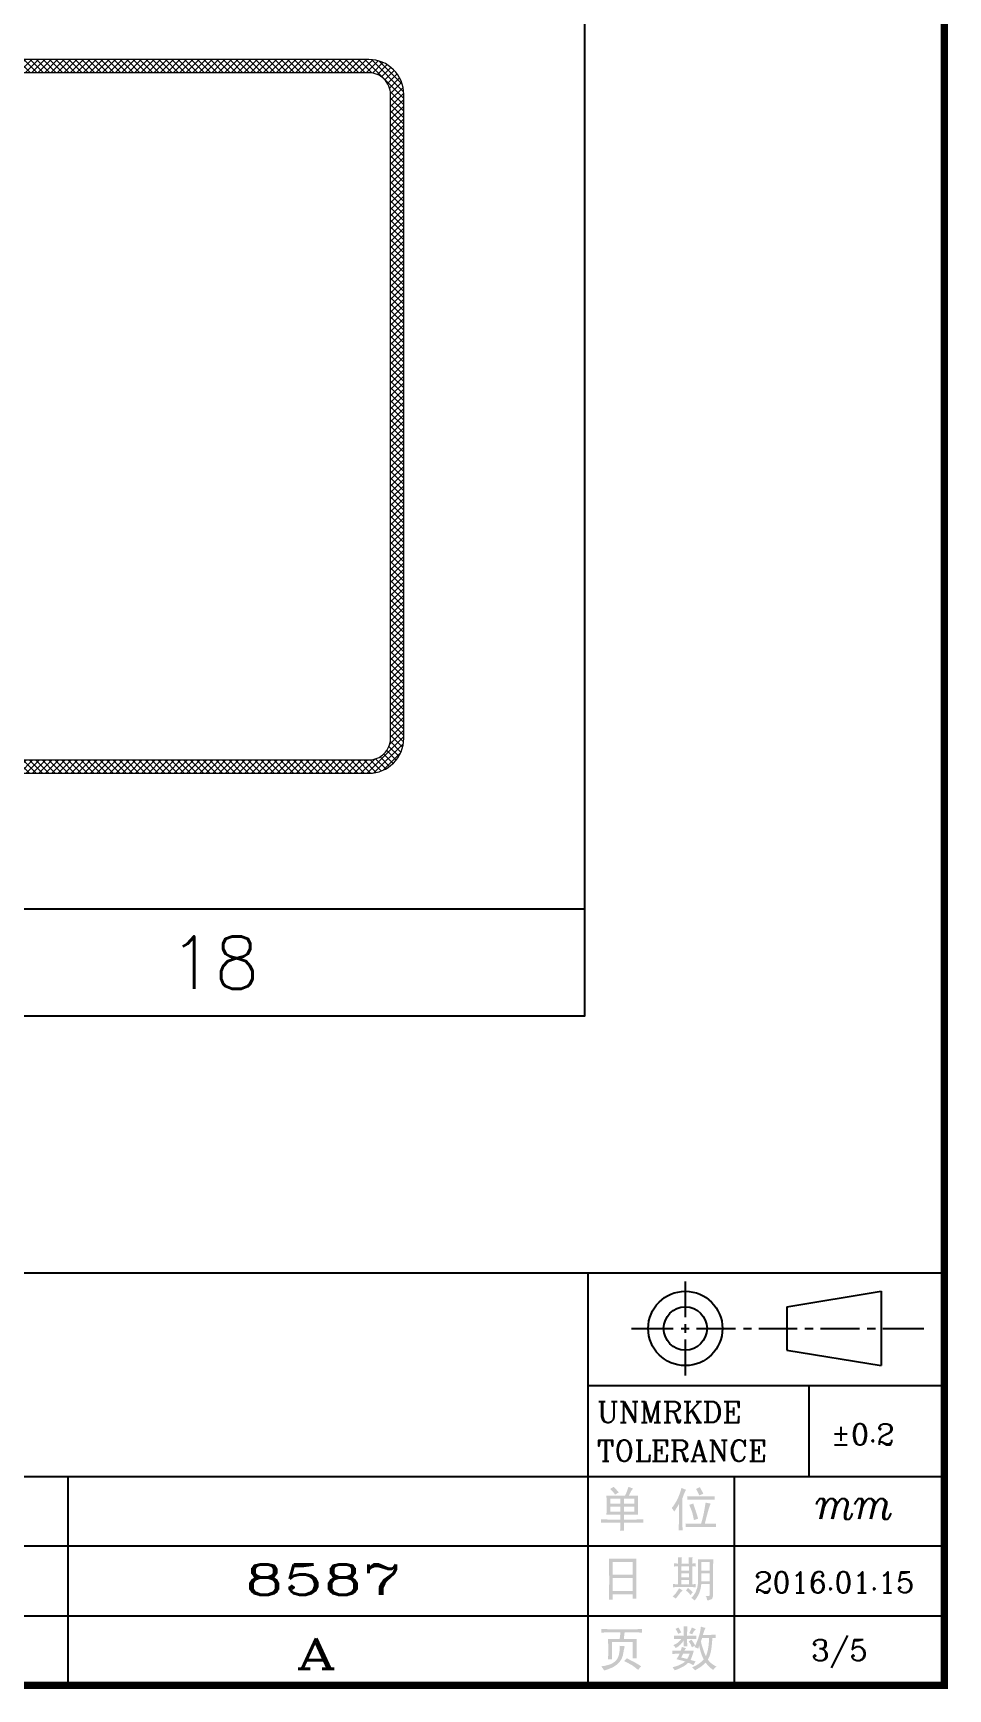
# Model space of a CAD drawing. Extents: x -1388 to 1427, y 183 to 486.
# Drawn here: x 1009.71 to 1035.24, y 219.37 to 265.59 of the extents above; entities that cross this region are included whole.
import ezdxf
from ezdxf.enums import TextEntityAlignment as Align

# ---------------------------------------------------------------- set-up
doc = ezdxf.new("R2010")
doc.units = 0
doc.header["$LTSCALE"] = 3
doc.layers.get('0').update_dxf_attribs({"linetype": 'CONTINUOUS'})
doc.layers.add('SCREEN', color=6, linetype='CONTINUOUS')
doc.styles.add('ROMANC', font='romanc')
doc.styles.add('ROMANS', font='romans.shx')

msp = doc.modelspace()

# ---------------------------------------------------------------- hatches: boundary and pattern name
h = msp.add_hatch(color=3)
h.paths.add_polyline_path([(1026.095, 224.317), (1025.815, 224.317), (1025.815, 224.459), (1026.095, 224.459)], flags=16)
h.paths.add_polyline_path([(1026.195, 224.459), (1026.489, 224.459), (1026.489, 224.317), (1026.195, 224.317)], flags=16)
h.paths.add_polyline_path([(1026.095, 224.545), (1025.815, 224.545), (1025.815, 224.68), (1026.095, 224.68)], flags=16)
h.paths.add_polyline_path([(1026.195, 224.68), (1026.489, 224.68), (1026.489, 224.545), (1026.195, 224.545)], flags=16)
h.paths.add_polyline_path([(1025.715, 224.491), (1025.715, 224.399), (1025.712, 224.306), (1025.705, 224.233), (1026.095, 224.233), (1026.095, 224.102), (1025.743, 224.102), (1025.739, 224.102), (1025.634, 224.104), (1025.559, 224.107), (1025.559, 224.012), (1025.567, 224.013), (1025.644, 224.017), (1025.752, 224.018), (1026.095, 224.018), (1026.095, 223.952), (1026.093, 223.855), (1026.09, 223.786), (1026.2, 223.786), (1026.198, 223.82), (1026.195, 223.904), (1026.195, 224.018), (1026.547, 224.018), (1026.555, 224.018), (1026.653, 224.017), (1026.736, 224.012), (1026.736, 224.107), (1026.729, 224.107), (1026.648, 224.104), (1026.547, 224.102), (1026.195, 224.102), (1026.195, 224.233), (1026.594, 224.233), (1026.59, 224.289), (1026.589, 224.38), (1026.589, 224.496), (1026.589, 224.608), (1026.59, 224.698), (1026.594, 224.764), (1026.33, 224.764), (1026.351, 224.806), (1026.393, 224.885), (1026.4, 224.9), (1026.451, 224.969), (1026.403, 224.984), (1026.321, 225.013), (1026.295, 224.929), (1026.263, 224.843), (1026.225, 224.764), (1025.705, 224.764), (1025.712, 224.687), (1025.715, 224.596)])
h.paths.add_polyline_path([(1025.894, 225.005), (1025.815, 224.955), (1025.835, 224.935), (1025.896, 224.871), (1025.952, 224.796), (1025.97, 224.811), (1026.053, 224.859), (1026.033, 224.88), (1025.975, 224.947), (1025.911, 225.018)])
h.paths.add_polyline_path([(1028.105, 224.538), (1028.019, 224.512), (1028.045, 224.448), (1028.079, 224.364), (1028.108, 224.281), (1028.113, 224.26), (1028.135, 224.165), (1028.15, 224.086), (1028.176, 224.094), (1028.266, 224.123), (1028.249, 224.189), (1028.224, 224.268), (1028.197, 224.354), (1028.165, 224.448), (1028.129, 224.549)], flags=17)
h.paths.add_polyline_path([(1028.412, 224.218), (1028.392, 224.134), (1028.371, 224.057), (1028.35, 223.986), (1028.087, 223.986), (1027.992, 223.988), (1027.919, 223.991), (1027.919, 223.891), (1027.985, 223.895), (1028.097, 223.897), (1028.634, 223.897), (1028.689, 223.895), (1028.77, 223.891), (1028.77, 223.991), (1028.738, 223.989), (1028.634, 223.986), (1028.455, 223.986), (1028.471, 224.049), (1028.497, 224.155), (1028.521, 224.246), (1028.542, 224.323), (1028.56, 224.386), (1028.591, 224.482), (1028.618, 224.545), (1028.571, 224.553), (1028.476, 224.575), (1028.465, 224.507), (1028.449, 224.404), (1028.431, 224.309)])
h.paths.add_polyline_path([(1028.118, 224.659), (1028.586, 224.659), (1028.655, 224.659), (1028.733, 224.654), (1028.733, 224.754), (1028.693, 224.751), (1028.592, 224.75), (1028.118, 224.75), (1028.061, 224.75), (1027.966, 224.754), (1027.966, 224.654), (1028.029, 224.658)])
h.paths.add_polyline_path([(1027.753, 224.824), (1027.721, 224.738), (1027.682, 224.654), (1027.679, 224.646), (1027.625, 224.553), (1027.575, 224.477), (1027.53, 224.423), (1027.549, 224.402), (1027.603, 224.323), (1027.628, 224.361), (1027.674, 224.435), (1027.729, 224.528), (1027.729, 224.039), (1027.729, 223.967), (1027.725, 223.873), (1027.719, 223.797), (1027.835, 223.797), (1027.832, 223.847), (1027.83, 223.934), (1027.829, 224.044), (1027.829, 224.692), (1027.869, 224.805), (1027.906, 224.888), (1027.934, 224.934), (1027.888, 224.947), (1027.803, 224.985), (1027.782, 224.909)])
h.paths.add_polyline_path([(1028.29, 224.993), (1028.208, 224.955), (1028.224, 224.927), (1028.271, 224.838), (1028.302, 224.771), (1028.332, 224.79), (1028.413, 224.822), (1028.404, 224.843), (1028.363, 224.918), (1028.313, 225.006)])
h = msp.add_hatch(color=3)
h.paths.add_polyline_path([(1025.885, 222.468), (1026.442, 222.468), (1026.442, 222.105), (1025.885, 222.105)], flags=16)
h.paths.add_polyline_path([(1026.442, 222.559), (1025.885, 222.559), (1025.885, 222.915), (1026.442, 222.915)], flags=16)
h.paths.add_polyline_path([(1025.781, 222.885), (1025.781, 222.796), (1025.783, 222.705), (1025.783, 222.613), (1025.785, 222.518), (1025.785, 222.421), (1025.785, 222.407), (1025.785, 222.305), (1025.783, 222.208), (1025.783, 222.115), (1025.781, 222.027), (1025.78, 221.943), (1025.778, 221.863), (1025.885, 221.863), (1025.885, 222.016), (1026.442, 222.016), (1026.442, 221.89), (1026.547, 221.89), (1026.547, 221.9), (1026.545, 221.984), (1026.543, 222.071), (1026.542, 222.161), (1026.542, 222.253), (1026.542, 222.349), (1026.542, 222.447), (1026.542, 222.46), (1026.542, 222.559), (1026.542, 222.652), (1026.542, 222.746), (1026.543, 222.835), (1026.545, 222.922), (1026.547, 223.006), (1025.778, 223.006), (1025.78, 222.97)])
h.paths.add_polyline_path([(1027.708, 222.136), (1027.656, 222.058), (1027.617, 222.011), (1027.556, 221.953), (1027.567, 221.947), (1027.645, 221.895), (1027.693, 221.955), (1027.751, 222.032), (1027.777, 222.068), (1027.835, 222.121), (1027.735, 222.184)])
h.paths.add_polyline_path([(1027.985, 222.192), (1027.929, 222.121), (1027.989, 222.071), (1028.055, 221.995), (1028.061, 222.003), (1028.118, 222.074), (1028.061, 222.124), (1027.987, 222.195)])
h.paths.add_polyline_path([(1027.803, 222.794), (1028.008, 222.794), (1028.008, 222.678), (1027.803, 222.678)], flags=16)
h.paths.add_polyline_path([(1027.803, 222.601), (1028.008, 222.601), (1028.008, 222.489), (1027.803, 222.489)], flags=16)
h.paths.add_polyline_path([(1027.803, 222.295), (1027.803, 222.41), (1028.008, 222.41), (1028.008, 222.295)], flags=17)
h.paths.add_polyline_path([(1028.36, 222.915), (1028.592, 222.915), (1028.592, 222.678), (1028.36, 222.678)], flags=16)
h.paths.add_polyline_path([(1028.36, 222.601), (1028.592, 222.601), (1028.592, 222.379), (1028.36, 222.379)], flags=16)
h.paths.add_polyline_path([(1028.265, 222.739), (1028.266, 222.631), (1028.266, 222.554), (1028.265, 222.449), (1028.263, 222.365), (1028.26, 222.3), (1028.257, 222.274), (1028.239, 222.187), (1028.208, 222.1), (1028.187, 222.056), (1028.139, 221.982), (1028.076, 221.911), (1028.103, 221.898), (1028.171, 221.842), (1028.216, 221.9), (1028.265, 221.977), (1028.302, 222.058), (1028.323, 222.121), (1028.344, 222.21), (1028.355, 222.3), (1028.592, 222.3), (1028.592, 222.005), (1028.576, 221.969), (1028.481, 221.963), (1028.504, 221.924), (1028.523, 221.842), (1028.567, 221.85), (1028.644, 221.879), (1028.662, 221.893), (1028.686, 221.979), (1028.686, 222.752), (1028.686, 222.82), (1028.688, 222.914), (1028.691, 222.995), (1028.26, 222.995), (1028.263, 222.922), (1028.265, 222.836)])
h.paths.add_polyline_path([(1027.598, 222.878), (1027.598, 222.789), (1027.62, 222.791), (1027.708, 222.794), (1027.708, 222.295), (1027.661, 222.295), (1027.567, 222.3), (1027.567, 222.21), (1027.632, 222.215), (1027.719, 222.216), (1028.055, 222.216), (1028.11, 222.215), (1028.203, 222.21), (1028.203, 222.3), (1028.194, 222.299), (1028.103, 222.295), (1028.103, 222.794), (1028.111, 222.794), (1028.203, 222.789), (1028.203, 222.878), (1028.192, 222.878), (1028.103, 222.873), (1028.103, 222.969), (1028.113, 223.048), (1028.003, 223.048), (1028.006, 222.97), (1028.008, 222.873), (1027.803, 222.873), (1027.806, 222.969), (1027.814, 223.048), (1027.703, 223.048), (1027.708, 222.97), (1027.708, 222.873), (1027.69, 222.873)])
h = msp.add_hatch(color=3)
h.paths.add_polyline_path([(1026.267, 220.219), (1026.204, 220.151), (1026.269, 220.117), (1026.351, 220.074), (1026.421, 220.035), (1026.447, 220.017), (1026.518, 219.965), (1026.594, 219.904), (1026.618, 219.938), (1026.677, 220.004), (1026.613, 220.046), (1026.534, 220.093), (1026.463, 220.135), (1026.438, 220.146), (1026.355, 220.188), (1026.279, 220.23)])
h.paths.add_polyline_path([(1026.078, 220.526), (1026.074, 220.432), (1026.062, 220.351), (1026.062, 220.345), (1026.033, 220.256), (1025.99, 220.182), (1025.978, 220.169), (1025.914, 220.111), (1025.831, 220.067), (1025.828, 220.066), (1025.752, 220.04), (1025.663, 220.019), (1025.563, 220.004), (1025.596, 219.961), (1025.647, 219.888), (1025.651, 219.888), (1025.752, 219.922), (1025.841, 219.957), (1025.917, 219.995), (1025.978, 220.035), (1026.025, 220.075), (1026.087, 220.143), (1026.132, 220.214), (1026.137, 220.224), (1026.167, 220.309), (1026.183, 220.398), (1026.198, 220.481), (1026.221, 220.566), (1026.167, 220.568), (1026.078, 220.577)])
h.paths.add_polyline_path([(1025.752, 221.041), (1025.663, 221.042), (1025.568, 221.046), (1025.568, 220.946), (1025.604, 220.947), (1025.697, 220.95), (1025.785, 220.95), (1026.099, 220.95), (1026.09, 220.86), (1026.078, 220.771), (1025.752, 220.771), (1025.756, 220.694), (1025.757, 220.603), (1025.757, 220.382), (1025.757, 220.3), (1025.752, 220.203), (1025.864, 220.203), (1025.864, 220.682), (1026.442, 220.682), (1026.442, 220.224), (1026.556, 220.224), (1026.553, 220.311), (1026.552, 220.398), (1026.552, 220.615), (1026.553, 220.678), (1026.556, 220.771), (1026.195, 220.771), (1026.204, 220.86), (1026.216, 220.95), (1026.493, 220.95), (1026.518, 220.95), (1026.603, 220.949), (1026.705, 220.946), (1026.705, 221.046), (1026.671, 221.044), (1026.574, 221.041), (1026.493, 221.041), (1025.785, 221.041)])
h.paths.add_polyline_path([(1027.961, 220.209), (1027.871, 220.232), (1027.793, 220.251), (1027.808, 220.277), (1027.85, 220.356), (1028.029, 220.356), (1028, 220.277)], flags=16)
h.paths.add_polyline_path([(1027.551, 220.445), (1027.551, 220.351), (1027.572, 220.351), (1027.667, 220.355), (1027.751, 220.356), (1027.704, 220.266), (1027.666, 220.203), (1027.722, 220.188), (1027.808, 220.166), (1027.908, 220.14), (1027.884, 220.12), (1027.814, 220.075), (1027.737, 220.036), (1027.648, 220.004), (1027.551, 219.977), (1027.564, 219.967), (1027.614, 219.893), (1027.698, 219.923), (1027.788, 219.964), (1027.866, 220.006), (1027.935, 220.053), (1027.992, 220.103), (1028.064, 220.074), (1028.134, 220.035), (1028.147, 220.061), (1028.197, 220.14), (1028.152, 220.154), (1028.055, 220.182), (1028.056, 220.183), (1028.092, 220.266), (1028.121, 220.351), (1028.145, 220.44), (1027.882, 220.44), (1027.929, 220.508), (1027.9, 220.516), (1027.814, 220.545), (1027.808, 220.524), (1027.782, 220.44), (1027.727, 220.44), (1027.633, 220.442)])
h.paths.add_polyline_path([(1028.079, 220.747), (1028.003, 220.698), (1028.008, 220.692), (1028.055, 220.623), (1028.097, 220.535), (1028.108, 220.543), (1028.187, 220.587), (1028.181, 220.597), (1028.135, 220.671), (1028.082, 220.75)], flags=17)
h.paths.add_polyline_path([(1028.57, 220.737), (1028.565, 220.647), (1028.555, 220.55), (1028.538, 220.461), (1028.515, 220.372), (1028.486, 220.288), (1028.458, 220.342), (1028.426, 220.424), (1028.392, 220.524), (1028.384, 220.548), (1028.353, 220.655), (1028.35, 220.713), (1028.381, 220.799), (1028.57, 220.799)], flags=16)
h.paths.add_polyline_path([(1027.717, 221.086), (1027.635, 221.05), (1027.674, 220.991), (1027.714, 220.908), (1027.716, 220.91), (1027.798, 220.95), (1027.766, 221.009), (1027.719, 221.088)], flags=17)
h.paths.add_polyline_path([(1028.06, 221.007), (1028.019, 220.929), (1028.103, 220.899), (1028.106, 220.904), (1028.15, 220.983), (1028.203, 221.041), (1028.177, 221.05), (1028.092, 221.088)], flags=17)
h.paths.add_polyline_path([(1028.237, 220.697), (1028.203, 220.615), (1028.166, 220.54), (1028.189, 220.532), (1028.271, 220.498), (1028.297, 220.582), (1028.307, 220.529), (1028.334, 220.424), (1028.353, 220.363), (1028.384, 220.277), (1028.423, 220.193), (1028.42, 220.19), (1028.357, 220.129), (1028.281, 220.072), (1028.26, 220.057), (1028.182, 220.014), (1028.097, 219.977), (1028.124, 219.957), (1028.182, 219.893), (1028.213, 219.911), (1028.299, 219.962), (1028.36, 220.004), (1028.407, 220.043), (1028.476, 220.109), (1028.496, 220.082), (1028.555, 220.014), (1028.605, 219.965), (1028.686, 219.904), (1028.707, 219.935), (1028.781, 219.998), (1028.743, 220.015), (1028.66, 220.067), (1028.599, 220.117), (1028.539, 220.188), (1028.568, 220.245), (1028.601, 220.326), (1028.623, 220.414), (1028.639, 220.508), (1028.641, 220.531), (1028.652, 220.632), (1028.66, 220.723), (1028.665, 220.799), (1028.668, 220.799), (1028.76, 220.792), (1028.76, 220.887), (1028.725, 220.886), (1028.639, 220.883), (1028.402, 220.883), (1028.413, 220.923), (1028.439, 221.004), (1028.476, 221.076), (1028.431, 221.086), (1028.344, 221.113), (1028.342, 221.088), (1028.329, 221.004), (1028.31, 220.915), (1028.281, 220.82), (1028.271, 220.787)])
h.paths.add_polyline_path([(1027.667, 220.858), (1027.598, 220.862), (1027.598, 220.766), (1027.614, 220.768), (1027.701, 220.771), (1027.798, 220.771), (1027.767, 220.726), (1027.698, 220.661), (1027.649, 220.629), (1027.577, 220.594), (1027.591, 220.582), (1027.645, 220.514), (1027.712, 220.558), (1027.782, 220.619), (1027.819, 220.66), (1027.866, 220.729), (1027.864, 220.65), (1027.861, 220.561), (1027.966, 220.561), (1027.964, 220.585), (1027.961, 220.673), (1027.961, 220.771), (1028.05, 220.771), (1028.144, 220.77), (1028.213, 220.766), (1028.213, 220.862), (1028.161, 220.858), (1028.074, 220.857), (1027.961, 220.855), (1027.961, 220.946), (1027.963, 221.038), (1027.966, 221.118), (1027.861, 221.118), (1027.864, 221.047), (1027.866, 220.957), (1027.866, 220.855), (1027.758, 220.857)])
at = {"layer": 'SCREEN', "lineweight": 9}
h = msp.add_hatch(dxfattribs=at)
h.set_pattern_fill('ANSI37', color=256, scale=0.04, style=0)
edge = h.paths.add_edge_path()
edge.add_line((1020.051, 245.903), (1020.051, 263.882))
edge.add_arc((1019.081, 263.882), 0.97, 0, 90)
edge.add_line((1019.081, 264.852), (993.058, 264.852))
edge.add_arc((993.058, 263.882), 0.97, 90, 180)
edge.add_line((992.088, 263.882), (992.088, 245.903))
edge.add_arc((993.058, 245.903), 0.97, 180, 270)
edge.add_line((993.058, 244.933), (1019.081, 244.933))
edge.add_arc((1019.081, 245.903), 0.97, 270, 360)
edge = h.paths.add_edge_path(flags=16)
edge.add_line((1019.681, 245.903), (1019.681, 263.882))
edge.add_arc((1019.081, 263.882), 0.6, 360, 450)
edge.add_line((1019.081, 264.482), (993.058, 264.482))
edge.add_arc((993.058, 263.882), 0.6, 90, 180)
edge.add_line((992.458, 263.882), (992.458, 245.903))
edge.add_arc((993.058, 245.903), 0.6, 180, 270)
edge.add_line((993.058, 245.303), (1019.081, 245.303))
edge.add_arc((1019.081, 245.903), 0.6, 270, 360)

# ---------------------------------------------------------------- linework, layer by layer
for p, q in [((1035.138, 230.977), (989.301, 230.977)), ((1025.197, 219.474), (1025.197, 230.956)), ((1027.91, 230.741), (1027.91, 229.745)), ((1030.747, 230.039), (1033.379, 230.471)), ((1033.379, 230.471), (1033.379, 228.397)), ((1030.747, 230.039), (1030.747, 228.829)), ((1026.411, 229.434), (1027.575, 229.434)), ((1027.791, 229.434), (1028.019, 229.434)), ((1027.91, 229.553), (1027.91, 229.313)), ((1028.223, 229.434), (1029.315, 229.434)), ((1029.531, 229.434), (1029.759, 229.434)), ((1029.963, 229.434), (1031.031, 229.434)), ((1031.247, 229.434), (1031.475, 229.434)), ((1031.679, 229.434), (1032.771, 229.434)), ((1032.987, 229.434), (1033.215, 229.434)), ((1033.419, 229.434), (1034.567, 229.434)), ((1027.91, 229.122), (1027.91, 228.126)), ((1030.747, 228.829), (1033.379, 228.397)), ((1010.678, 225.307), (1010.678, 219.474))]:
    msp.add_line(p, q)
msp.add_lwpolyline([(1035.138, 219.474, 0.2, 0.2, 0), (1035.138, 292.991, 0.2, 0.2, 0), (928.614, 292.991, 0.2, 0.2, 0), (928.614, 219.474, 0.2, 0.2, 0)], format="xyseb", close=True)
msp.add_lwpolyline([(939.095, 238.147), (939.095, 284.147), (1025.095, 284.147), (1025.095, 238.147)], close=True)
for points in [[(939.095, 241.147), (1025.095, 241.147)], [(1025.197, 227.838), (1035.138, 227.838)], [(1031.358, 227.838), (1031.358, 225.307)], [(989.301, 225.307), (1035.138, 225.307)], [(1029.277, 225.307), (1029.277, 219.474)], [(1031.568, 224.521), (1031.601, 224.602), (1031.666, 224.684), (1031.764, 224.684), (1031.796, 224.643), (1031.796, 224.561), (1031.764, 224.399), (1031.699, 224.114)], [(1031.731, 224.684), (1031.764, 224.643), (1031.764, 224.561), (1031.731, 224.399), (1031.666, 224.114)], [(1031.764, 224.399), (1031.829, 224.561), (1031.894, 224.643), (1031.959, 224.684), (1032.024, 224.684), (1032.089, 224.643), (1032.122, 224.602), (1032.122, 224.521), (1032.024, 224.114)], [(1032.024, 224.684), (1032.089, 224.602), (1032.089, 224.521), (1031.991, 224.114)], [(1032.089, 224.399), (1032.154, 224.561), (1032.219, 224.643), (1032.284, 224.684), (1032.349, 224.684), (1032.415, 224.643), (1032.447, 224.602), (1032.447, 224.521), (1032.382, 224.276), (1032.382, 224.154), (1032.415, 224.114)], [(1032.349, 224.684), (1032.415, 224.602), (1032.415, 224.521), (1032.349, 224.276), (1032.349, 224.154), (1032.382, 224.114), (1032.48, 224.114), (1032.545, 224.195), (1032.577, 224.276)], [(1032.642, 224.521), (1032.675, 224.602), (1032.74, 224.684), (1032.838, 224.684), (1032.87, 224.643), (1032.87, 224.561), (1032.838, 224.399), (1032.773, 224.114)], [(1032.805, 224.684), (1032.838, 224.643), (1032.838, 224.561), (1032.805, 224.399), (1032.74, 224.114)], [(1032.838, 224.399), (1032.903, 224.561), (1032.968, 224.643), (1033.033, 224.684), (1033.098, 224.684), (1033.163, 224.643), (1033.196, 224.602), (1033.196, 224.521), (1033.098, 224.114)], [(1033.098, 224.684), (1033.163, 224.602), (1033.163, 224.521), (1033.065, 224.114)], [(1033.163, 224.399), (1033.228, 224.561), (1033.293, 224.643), (1033.358, 224.684), (1033.423, 224.684), (1033.489, 224.643), (1033.521, 224.602), (1033.521, 224.521), (1033.456, 224.276), (1033.456, 224.154), (1033.489, 224.114)], [(1033.423, 224.684), (1033.489, 224.602), (1033.489, 224.521), (1033.423, 224.276), (1033.423, 224.154), (1033.456, 224.114), (1033.554, 224.114), (1033.619, 224.195), (1033.651, 224.276)], [(989.301, 223.363), (1035.138, 223.363)], [(989.301, 221.418), (1035.138, 221.418)]]:
    msp.add_lwpolyline(points)
for radius in [1.037, 0.605]:
    msp.add_circle((1027.91, 229.434), radius)
for points in [[(1020.051, 245.903), (1020.051, 263.882, 0.414214), (1019.081, 264.852), (993.058, 264.852, 0.414214), (992.088, 263.882), (992.088, 245.903, 0.414214), (993.058, 244.933), (1019.081, 244.933, 0.414214)], [(1019.681, 245.903), (1019.681, 263.882, 0.414214), (1019.081, 264.482), (993.058, 264.482, 0.414214), (992.458, 263.882), (992.458, 245.903, 0.414214), (993.058, 245.303), (1019.081, 245.303, 0.414214)]]:
    msp.add_lwpolyline(points, format="xyb", close=True, dxfattribs=at)

# ---------------------------------------------------------------- texts
at = {"style": 'ROMANS'}
msp.add_text('18', height=1.46, dxfattribs=at).set_placement((1014.765, 239.647), align=Align.MIDDLE)
at = {"color": 3, "style": 'ROMANC'}
for s, p in [('UNMRKDE', (1025.445, 226.805)), ('%%P0.2', (1031.973, 226.182)), ('TOLERANCE', (1025.445, 225.727)), ('2016.01.15', (1029.834, 222.053))]:
    msp.add_text(s, height=0.5922, dxfattribs=at).set_placement(p)
for s, height, width, p, p2 in [('8587', 0.8424, 1.420377, (1015.609, 222.004), (1019.997, 222.004)), ('A', 0.842, 1.461789, (1017.053, 219.936), (1018.167, 219.936))]:
    msp.add_text(s, height=height, dxfattribs=dict(at, width=width)).set_placement(p, p2, align=Align.FIT)
at = {"style": 'ROMANC'}
msp.add_text('3/5', height=0.5922, dxfattribs=at).set_placement((1031.425, 220.158))

doc.saveas('drawing.dxf')
